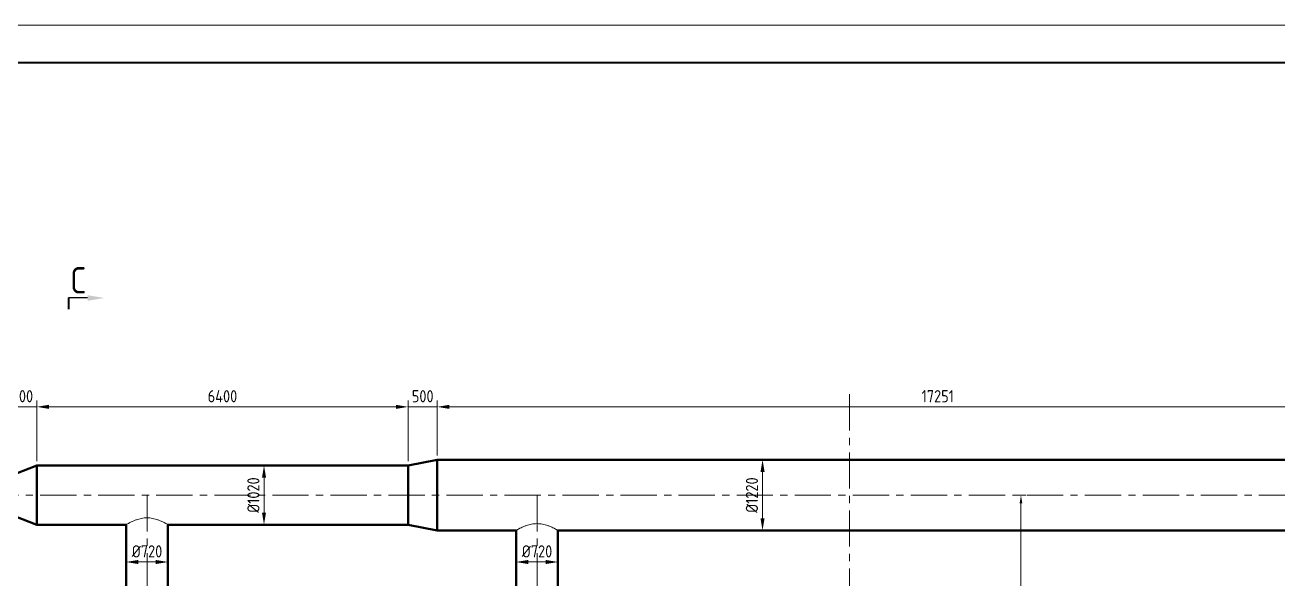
# Model space of a CAD drawing. Header units: millimetres. Extents: x 188205 to 604756, y -401673 to 15123.
# Drawn here: x 353562 to 375151, y -55698 to -46152 of the extents above; entities that cross this region are included whole.
import ezdxf

# ---------------------------------------------------------------- set-up
doc = ezdxf.new("R2010")
doc.units = ezdxf.units.MM
doc.header["$LTSCALE"] = 500
doc.linetypes.add('CENTER', pattern=[2, 1.25, -0.25, 0.25, -0.25])
for name, color, linetype, lineweight in [('BIAOZHU', 3, 'Continuous', 25), ('gas', 2, 'Continuous', 50), ('SHI', 7, 'Continuous', 40), ('WEN', 3, 'Continuous', 20), ('XI', 2, 'Continuous', 20), ('ZHONG', 1, 'CENTER', 20)]:
    doc.layers.add(name, color=color, linetype=linetype, lineweight=lineweight)
doc.styles.add('GB', font='gbenor.shx', dxfattribs={"bigfont": 'gbcbig.shx'})
doc.dimstyles.new('ISO-25$0', dxfattribs={"dimscale": 40, "dimtxt": 3.5, "dimasz": 3.5, "dimexe": 1, "dimexo": 0.2, "dimgap": 1.2, "dimtad": 1, "dimtoh": 1, "dimdec": 1, "dimzin": 9, "dimdsep": 46, "dimtxsty": 'GB', "dimcen": 0, "dimclrd": 3, "dimclre": 3, "dimclrt": 256, "dimadec": 0, "dimazin": 2, "dimtfac": 1, "dimtdec": 1, "dimtix": 1, "dimtmove": 0, "dimatfit": 3, "dimldrblk": 'DOTSMALL', "dimfxl": 0, "dimlwd": -1, "dimlwe": 20, "dimarcsym": 0})
doc.dimstyles.new('ISO-60', dxfattribs={"dimscale": 60, "dimtxt": 3.5, "dimasz": 3.5, "dimexe": 1.8, "dimexo": 1.25, "dimgap": 1.3, "dimtad": 1, "dimrnd": 1, "dimdsep": 46, "dimtxsty": 'GB', "dimcen": 0, "dimclrd": 3, "dimclre": 3, "dimclrt": 256, "dimadec": 0, "dimazin": 0, "dimtfac": 1, "dimtix": 1, "dimtmove": 0, "dimatfit": 3, "dimldrblk": 'DOTSMALL', "dimfxl": 0, "dimlwd": 20, "dimlwe": 20, "dimarcsym": 0})

# ---------------------------------------------------------------- blocks, each defined once
blk = doc.blocks.new('gas-master-1')
for points in [[(6145, 8590, -0.001322), (6154, 8596, -0.004553), (6157, 8597, -0.000601), (6184, 8612, -0.001638), (6193, 8617, -0.009751), (6211, 8627, -0.004513), (6250, 8646, -0.015257), (6278, 8658, -0.009146), (6325, 8676, -0.021518), (6362, 8687, -0.01614), (6412, 8699, -0.025577), (6456, 8705, -0.023379), (6505, 8708, -0.023379), (6554, 8705, -0.025577), (6598, 8699, -0.01614), (6648, 8687, -0.021518), (6685, 8676, -0.009146), (6732, 8658, -0.015257), (6760, 8646, -0.004513), (6799, 8627, -0.009751), (6817, 8617, -0.001638), (6826, 8612, -0.000601), (6853, 8597, -0.004553), (6856, 8596, -0.001322), (6865, 8590)], [(12865, 8490, -0.001322), (12874, 8496, -0.004553), (12877, 8497, -0.000601), (12904, 8512, -0.001638), (12913, 8517, -0.009751), (12931, 8527, -0.004513), (12970, 8546, -0.015257), (12998, 8558, -0.009146), (13045, 8576, -0.021518), (13082, 8587, -0.01614), (13132, 8599, -0.025577), (13176, 8605, -0.023379), (13225, 8608, -0.023379), (13274, 8605, -0.025577), (13318, 8599, -0.01614), (13368, 8587, -0.021518), (13405, 8576, -0.009146), (13452, 8558, -0.015257), (13480, 8546, -0.004513), (13519, 8527, -0.009751), (13537, 8517, -0.001638), (13546, 8512, -0.000601), (13573, 8497, -0.004553), (13576, 8496, -0.001322), (13585, 8490)]]:
    blk.add_lwpolyline(points, format="xyb")
at = {"layer": 'gas'}
for p, q in [((4105, 9415), (4605, 9610)), ((4605, 9610), (11005, 9610)), ((4605, 9610), (4605, 8590)), ((11005, 9610), (11505, 9710)), ((11005, 9610), (11005, 8590)), ((11505, 9710), (28756, 9710)), ((11505, 8490), (11505, 9710)), ((11505, 9710), (11505, 8490)), ((4105, 8785), (4605, 8590)), ((4605, 8590), (6145, 8590)), ((6145, 8590), (6145, 1469)), ((6865, 8590), (6865, 1469)), ((6865, 8590), (11005, 8590)), ((11005, 8590), (11505, 8490)), ((11505, 8490), (12865, 8490)), ((12865, 8490), (12865, 1469)), ((13585, 8490), (13585, 1469)), ((13585, 8490), (28756, 8490))]:
    blk.add_line(p, q, dxfattribs=at)
at = {"layer": 'ZHONG'}
for p, q in [((-335, 9100), (28756, 9100)), ((-335, 9100), (30273, 9100)), ((6505, 9100), (6505, -5991)), ((13225, 9100), (13225, -5991))]:
    blk.add_line(p, q, dxfattribs=at)
blk = doc.blocks.new('剖切箭头(上右)')
at = {"layer": 'BIAOZHU'}
blk.add_line((5, 0), (0, 0), dxfattribs=at)
blk.add_solid([(5, 0.75), (5, -0.75), (9.5, 0)], dxfattribs=at)
at = {"layer": 'SHI'}
blk.add_line((0, 0), (0, -3), dxfattribs=at)
at = {"layer": 'BIAOZHU', "style": 'GB', "flags": 8}
blk.add_attdef('A', (0.41, 1.2), '', height=7, dxfattribs=at)
blk = doc.blocks.new('*D68')
at = {"layer": 'Defpoints', "color": 0}
for p in [(370723, -54253), (370813, -54253), (370813, -63353)]:
    blk.add_point(p, dxfattribs=at)
at = {"layer": 'WEN', "color": 3, "linetype": 'ByBlock', "lineweight": 20}
for p, q in [((370805, -54253), (370683, -54253)), ((370805, -63353), (370683, -63353))]:
    blk.add_line(p, q, dxfattribs=at)
at = {"layer": 'WEN', "color": 3}
blk.add_line((370723, -63213), (370723, -54393), dxfattribs=at)
for points in [[(370700, -54393), (370746, -54393), (370723, -54253)], [(370700, -63213), (370746, -63213), (370723, -63353)]]:
    blk.add_solid(points, dxfattribs=at)
at = {"layer": 'WEN', "insert": (370605, -58803), "char_height": 140, "attachment_point": 5, "rotation": 90, "style": 'GB'}
blk.add_mtext('9100', dxfattribs=at)
blk = doc.blocks.new('_DotSmall')
at = {"color": 0, "linetype": 'ByBlock', "const_width": 0.5}
blk.add_lwpolyline([(-0.0625, 0, 1), (0.0625, 0, 1)], format="xyb", close=True, dxfattribs=at)
blk = doc.blocks.new('*D78')
at = {"layer": 'Defpoints', "color": 0}
for p in [(357582, -53743), (357680, -53743), (357582, -54763)]:
    blk.add_point(p, dxfattribs=at)
at = {"layer": 'WEN', "color": 3, "lineweight": 20}
for p, q in [((357657, -53743), (357788, -53743)), ((357680, -54553), (357680, -53953)), ((357657, -54763), (357788, -54763))]:
    blk.add_line(p, q, dxfattribs=at)
at = {"layer": 'WEN', "color": 3}
for points in [[(357645, -53953), (357715, -53953), (357680, -53743)], [(357645, -54553), (357715, -54553), (357680, -54763)]]:
    blk.add_solid(points, dxfattribs=at)
at = {"layer": 'WEN', "insert": (357497, -54253), "char_height": 210, "attachment_point": 5, "rotation": 90, "style": 'GB'}
blk.add_mtext('%%c1020', dxfattribs=at)
blk = doc.blocks.new('*D130')
at = {"layer": 'Defpoints', "color": 0}
for p in [(366190, -53643), (366270, -53643), (366190, -54863)]:
    blk.add_point(p, dxfattribs=at)
at = {"layer": 'WEN', "color": 3, "lineweight": 20}
for p, q in [((366265, -53643), (366378, -53643)), ((366270, -54653), (366270, -53853)), ((366265, -54863), (366378, -54863))]:
    blk.add_line(p, q, dxfattribs=at)
at = {"layer": 'WEN', "color": 3}
for points in [[(366235, -53853), (366305, -53853), (366270, -53643)], [(366235, -54653), (366305, -54653), (366270, -54863)]]:
    blk.add_solid(points, dxfattribs=at)
at = {"layer": 'WEN', "insert": (366087, -54253), "char_height": 210, "attachment_point": 5, "rotation": 90, "style": 'GB'}
blk.add_mtext('%%c1220', dxfattribs=at)
blk = doc.blocks.new('*D131')
at = {"layer": 'Defpoints', "color": 0}
for p in [(362024, -55268), (362744, -55268), (362744, -55406)]:
    blk.add_point(p, dxfattribs=at)
at = {"layer": 'WEN', "color": 3, "lineweight": 20}
for p, q in [((362024, -55343), (362024, -55514)), ((362234, -55406), (362534, -55406)), ((362744, -55343), (362744, -55514))]:
    blk.add_line(p, q, dxfattribs=at)
at = {"layer": 'WEN', "color": 3}
for points in [[(362234, -55371), (362234, -55441), (362024, -55406)], [(362534, -55371), (362534, -55441), (362744, -55406)]]:
    blk.add_solid(points, dxfattribs=at)
at = {"layer": 'WEN', "insert": (362384, -55223), "char_height": 210, "attachment_point": 5, "style": 'GB'}
blk.add_mtext('%%c720', dxfattribs=at)
blk = doc.blocks.new('*D132')
at = {"layer": 'Defpoints', "color": 0}
for p in [(355304, -55406), (356024, -55406), (356024, -55406)]:
    blk.add_point(p, dxfattribs=at)
at = {"layer": 'WEN', "color": 3, "lineweight": 20}
for p, q in [((355304, -55331), (355304, -55298)), ((355514, -55406), (355814, -55406)), ((356024, -55331), (356024, -55298))]:
    blk.add_line(p, q, dxfattribs=at)
at = {"layer": 'WEN', "color": 3}
for points in [[(355514, -55371), (355514, -55441), (355304, -55406)], [(355814, -55371), (355814, -55441), (356024, -55406)]]:
    blk.add_solid(points, dxfattribs=at)
at = {"layer": 'WEN', "insert": (355664, -55223), "char_height": 210, "attachment_point": 5, "style": 'GB'}
blk.add_mtext('%%c720', dxfattribs=at)
blk = doc.blocks.new('*D367')
at = {"layer": 'Defpoints', "color": 0}
for p in [(360664, -52732), (360664, -53643), (377915, -53643)]:
    blk.add_point(p, dxfattribs=at)
at = {"layer": 'WEN', "color": 3, "lineweight": 20}
for p, q in [((360664, -53568), (360664, -52624)), ((377915, -53568), (377915, -52624)), ((377705, -52732), (360874, -52732))]:
    blk.add_line(p, q, dxfattribs=at)
at = {"layer": 'WEN', "color": 3}
for points in [[(360874, -52697), (360874, -52767), (360664, -52732)], [(377705, -52697), (377705, -52767), (377915, -52732)]]:
    blk.add_solid(points, dxfattribs=at)
at = {"layer": 'WEN', "insert": (369289, -52549), "char_height": 210, "attachment_point": 5, "style": 'GB'}
blk.add_mtext('17251', dxfattribs=at)
blk = doc.blocks.new('*D368')
at = {"layer": 'Defpoints', "color": 0}
for p in [(360164, -52732), (360164, -53743), (360664, -53643)]:
    blk.add_point(p, dxfattribs=at)
at = {"layer": 'WEN', "color": 3, "lineweight": 20}
for p, q in [((360164, -53668), (360164, -52624)), ((360664, -53568), (360664, -52624)), ((359954, -52732), (359744, -52732)), ((360664, -52732), (360164, -52732)), ((360874, -52732), (361084, -52732))]:
    blk.add_line(p, q, dxfattribs=at)
at = {"layer": 'WEN', "color": 3}
for points in [[(359954, -52697), (359954, -52767), (360164, -52732)], [(360874, -52697), (360874, -52767), (360664, -52732)]]:
    blk.add_solid(points, dxfattribs=at)
at = {"layer": 'WEN', "insert": (360414, -52549), "char_height": 210, "attachment_point": 5, "style": 'GB'}
blk.add_mtext('500', dxfattribs=at)
blk = doc.blocks.new('*D369')
at = {"layer": 'Defpoints', "color": 0}
for p in [(353764, -52732), (353764, -53743), (360164, -53743)]:
    blk.add_point(p, dxfattribs=at)
at = {"layer": 'WEN', "color": 3, "lineweight": 20}
for p, q in [((353764, -53668), (353764, -52624)), ((360164, -53668), (360164, -52624)), ((359954, -52732), (353974, -52732))]:
    blk.add_line(p, q, dxfattribs=at)
at = {"layer": 'WEN', "color": 3}
for points in [[(353974, -52697), (353974, -52767), (353764, -52732)], [(359954, -52697), (359954, -52767), (360164, -52732)]]:
    blk.add_solid(points, dxfattribs=at)
at = {"layer": 'WEN', "insert": (356964, -52549), "char_height": 210, "attachment_point": 5, "style": 'GB'}
blk.add_mtext('6400', dxfattribs=at)
blk = doc.blocks.new('*D370')
at = {"layer": 'Defpoints', "color": 0}
for p in [(353264, -52732), (353764, -53743), (353264, -53938)]:
    blk.add_point(p, dxfattribs=at)
at = {"layer": 'WEN', "color": 3, "lineweight": 20}
for p, q in [((353264, -53863), (353264, -52624)), ((353764, -53668), (353764, -52624)), ((353054, -52732), (352844, -52732)), ((353764, -52732), (353264, -52732)), ((353974, -52732), (354184, -52732))]:
    blk.add_line(p, q, dxfattribs=at)
at = {"layer": 'WEN', "color": 3}
for points in [[(353054, -52697), (353054, -52767), (353264, -52732)], [(353974, -52697), (353974, -52767), (353764, -52732)]]:
    blk.add_solid(points, dxfattribs=at)
at = {"layer": 'WEN', "insert": (353514, -52549), "char_height": 210, "attachment_point": 5, "style": 'GB'}
blk.add_mtext('500', dxfattribs=at)

msp = doc.modelspace()

# ---------------------------------------------------------------- linework, layer by layer
at = {"layer": 'SHI'}
msp.add_lwpolyline([(344831.668, -84112.352), (402681.668, -84112.352), (402681.668, -46802.352), (344831.668, -46802.352)], close=True, dxfattribs=at)
at = {"layer": 'XI'}
msp.add_lwpolyline([(343206.668, -84762.352), (403331.668, -84762.352), (403331.668, -46152.352), (343206.668, -46152.352)], close=True, dxfattribs=at)
at = {"layer": 'ZHONG'}
msp.add_line((367766.215, -52516.41), (367766.215, -75000.085), dxfattribs=at)

# ---------------------------------------------------------------- block references
ref = msp.add_blockref('剖切箭头(上右)', (354313.437, -50856.252), dxfattribs=dict(xscale=65, yscale=65, zscale=65))
ref.add_attrib('A', 'C', (354339.912, -50778), dxfattribs={"layer": 'BIAOZHU', "height": 455, "style": 'GB'})
at = {"layer": 'WEN'}
msp.add_blockref('gas-master-1', (349159.217, -63352.699), dxfattribs=at)

# ---------------------------------------------------------------- dimensions: what is measured, and where the dimension line sits
for base, p1, p2, override, picture, middle in [((353264.214, -52732.176), (353764.214, -53742.699), (353264.214, -53937.699), {"dimtmove": 1}, '*D370', (353514.214, -52549.176)), ((353764.214, -52732.176), (360164.204, -53742.699), (353764.214, -53742.699), {"dimtmove": 1}, '*D369', (356964.209, -52549.176)), ((360164.204, -52732.176), (360664.204, -53642.699), (360164.204, -53742.699), {"dimtmove": 1}, '*D368', (360414.204, -52549.176)), ((356024.217, -55406.227), (355304.217, -55406.227), (356024.217, -55406.227), {"dimpost": '%%c<>'}, '*D132', (355664.217, -55223.227)), ((362744.217, -55406.227), (362024.217, -55268.32), (362744.217, -55268.32), {"dimpost": '%%c<>'}, '*D131', (362384.217, -55223.227))]:
    dim = msp.add_linear_dim(base=base, p1=p1, p2=p2, dimstyle='ISO-60', override=override, dxfattribs=at)
    dim.commit()
    dim.dimension.update_dxf_attribs({"geometry": picture, "text_midpoint": middle})
dim = msp.add_linear_dim(base=(360664.204, -52732.176), p1=(377914.741, -53642.699), p2=(360664.204, -53642.699), dimstyle='ISO-60', dxfattribs=at)
dim.commit()
dim.dimension.update_dxf_attribs({"geometry": '*D367', "text_midpoint": (369289.472, -52549.176)})
for base, p1, p2, dimstyle, override, picture, middle in [((357680.003, -53742.699), (357582.036, -54762.699), (357582.036, -53742.699), 'ISO-60', {"dimpost": '%%c<>'}, '*D78', (357497.003, -54252.699)), ((366270.127, -53642.699), (366189.535, -54862.699), (366189.535, -53642.699), 'ISO-60', {"dimpost": '%%c<>'}, '*D130', (366087.127, -54252.699)), ((370723.05, -54252.699), (370812.925, -63352.699), (370812.925, -54252.699), 'ISO-25$0', {"dimatfit": 0}, '*D68', (370605.05, -58802.699))]:
    dim = msp.add_linear_dim(base=base, p1=p1, p2=p2, angle=90, dimstyle=dimstyle, override=override, dxfattribs=at)
    dim.commit()
    dim.dimension.update_dxf_attribs({"geometry": picture, "text_midpoint": middle})

doc.saveas('drawing.dxf')
